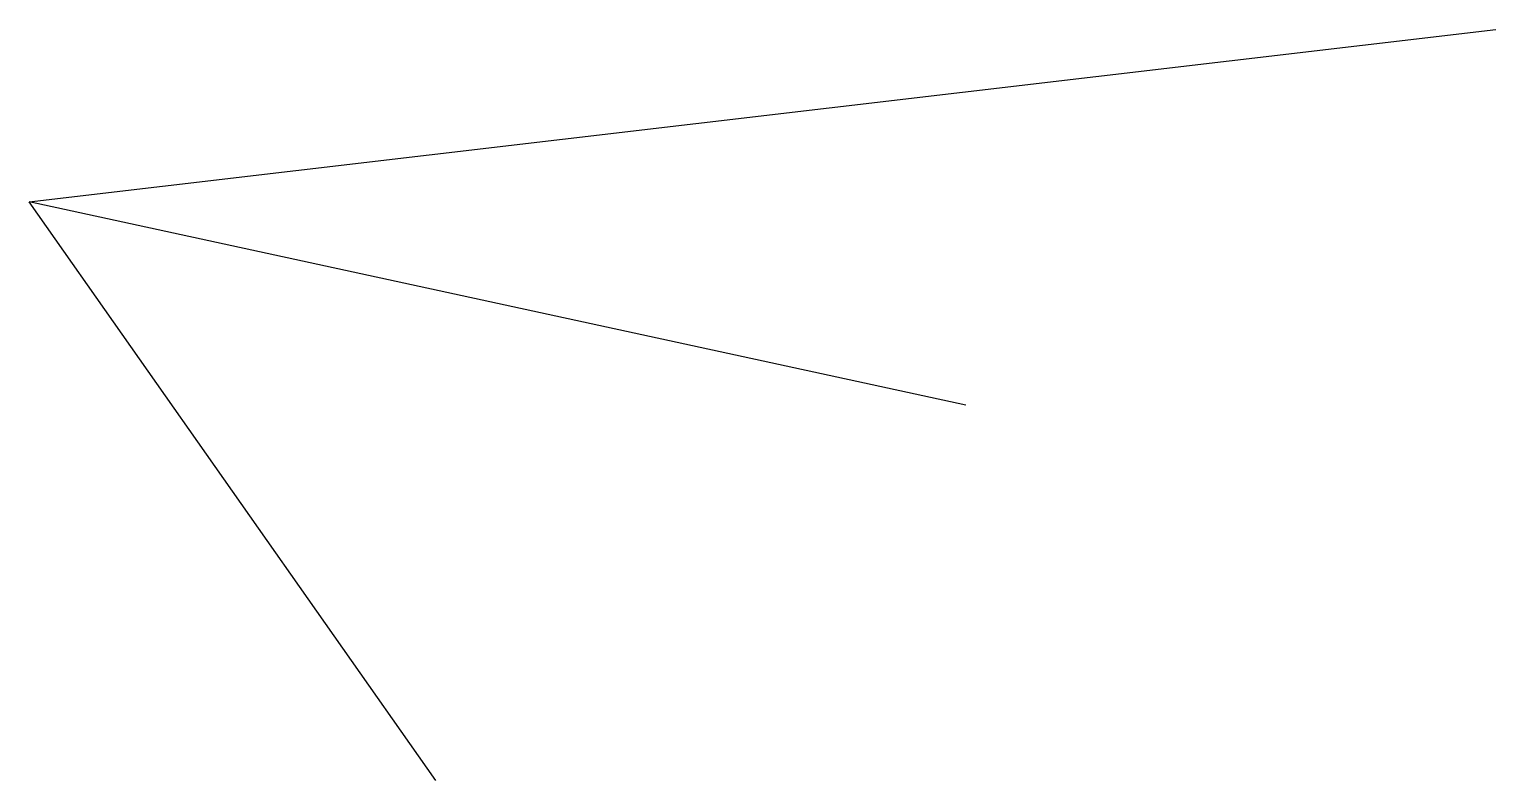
# Model space of a CAD drawing. Units: millimetres at full size, sheet at 1:100. Extents: x -7592 to 20020, y -12000 to 2143.
import ezdxf

# ---------------------------------------------------------------- set-up
doc = ezdxf.new("R2010")
doc.units = ezdxf.units.MM
doc.header["$LTSCALE"] = 100
doc.layers.add('0-0', color=7, linetype='Continuous')

msp = doc.modelspace()

# ---------------------------------------------------------------- linework, layer by layer
at = {"layer": '0-0'}
msp.add_line((10040.8, -4928.6), (-7591.8, -1102), dxfattribs=at)
msp.add_lwpolyline([(61.2, -12000), (-7591.8, -1102), (20020.4, 2142.9)], dxfattribs=at)

doc.saveas('drawing.dxf')
